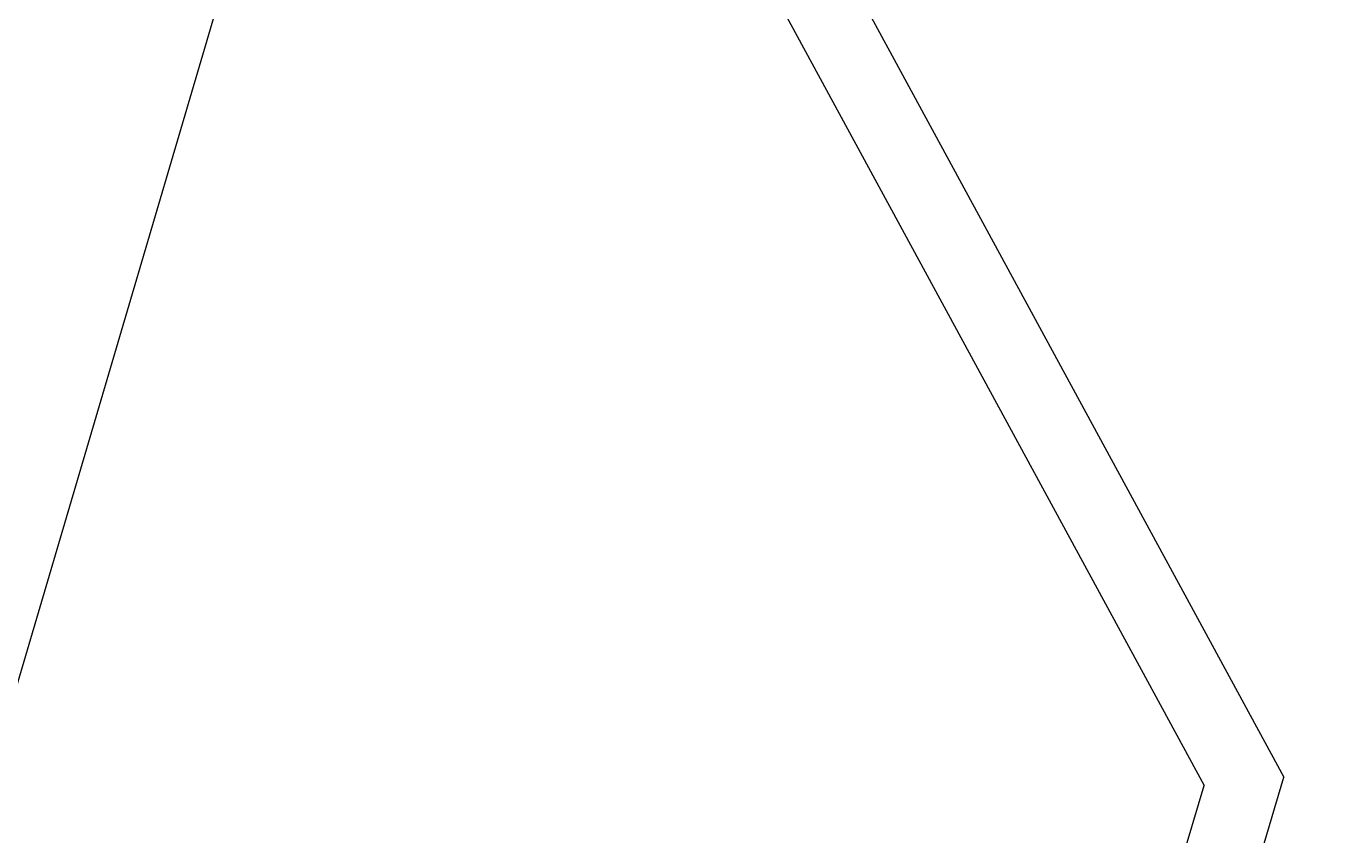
# Model space of a CAD drawing. Header units: millimetres. Extents: x 62878 to 70819, y -67946 to -61850.
# Drawn here: x 67519.05 to 67529.57, y -67130.21 to -67123.66 of the extents above; entities that cross this region are included whole.
import ezdxf

# ---------------------------------------------------------------- set-up
doc = ezdxf.new("R2010")
doc.units = ezdxf.units.MM
doc.layers.add('DOĞRAMA-yeni', color=40, linetype='Continuous')
doc.layers.add('ÇATI K', color=254, linetype='Continuous')

msp = doc.modelspace()

# ---------------------------------------------------------------- linework, layer by layer
at = {"layer": 'DOĞRAMA-yeni', "color": 122}
for p, q in [((67521.8227260801, -67117.35106428665), (67528.58020669685, -67129.80271316884)), ((67522.46861724331, -67117.28330854604), (67529.22609786005, -67129.73495742829)), ((67527.98616594289, -67133.91783570938), (67529.22609786005, -67129.73495742829)), ((67527.41090807875, -67133.74731184078), (67528.58020669685, -67129.80271316884))]:
    msp.add_line(p, q, dxfattribs=at)
at = {"layer": 'ÇATI K', "color": 0}
msp.add_line((67736.63792858963, -66390.56612160095), (67512.59408968806, -67150.63330169115), dxfattribs=at)

doc.saveas('drawing.dxf')
